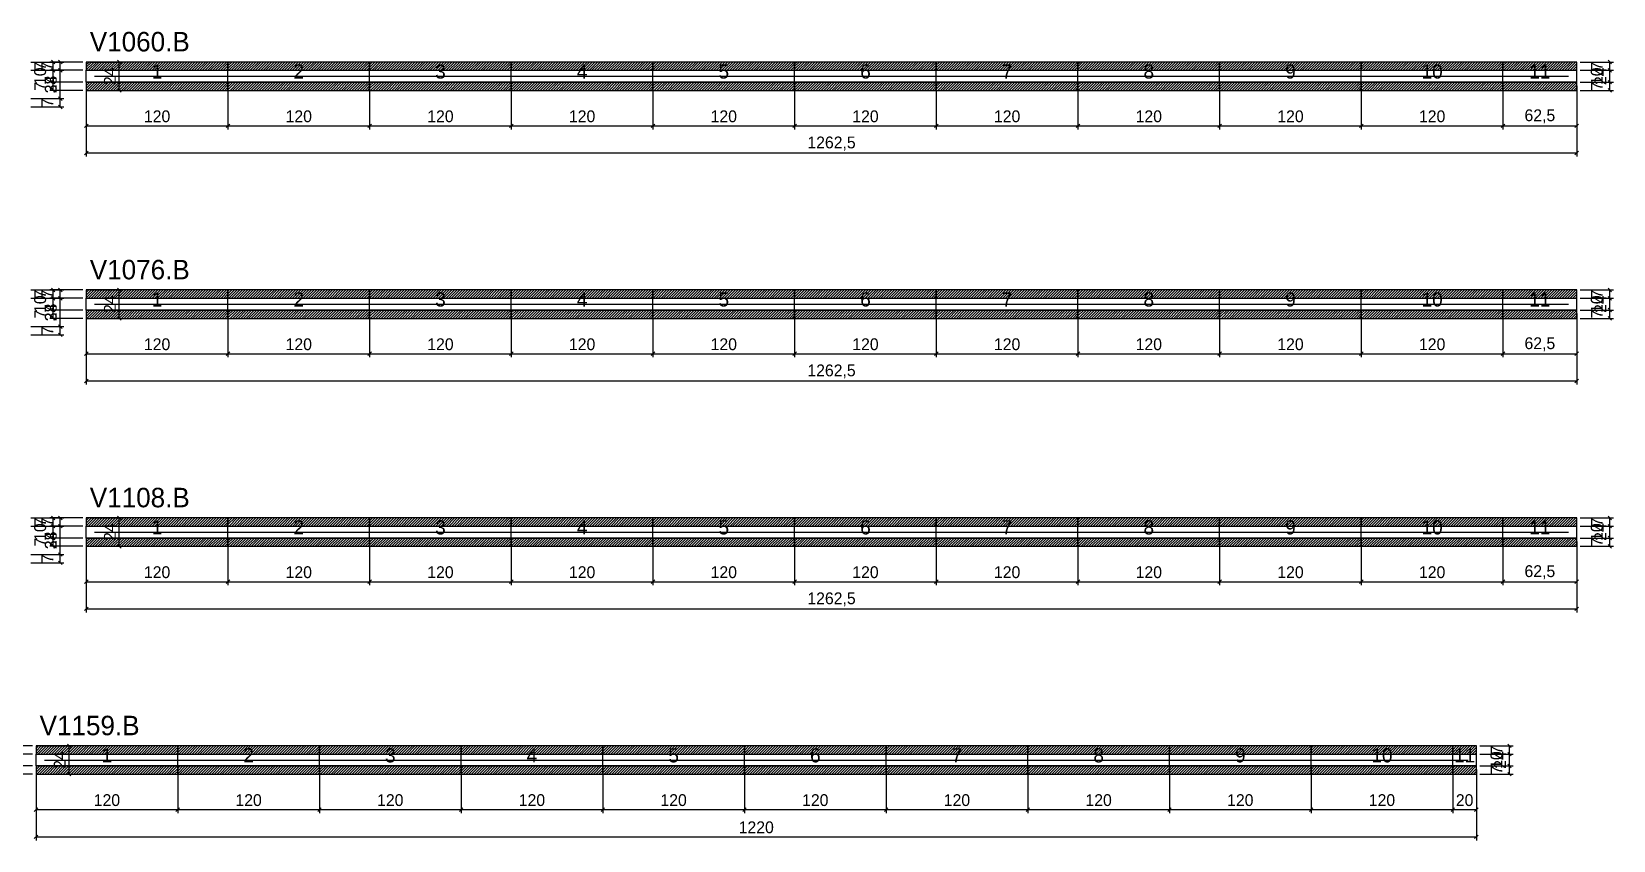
# Model space of a CAD drawing. Extents: x -10500 to 3070, y -11667 to 1250.
# Drawn here: x 1474 to 2814, y -1038 to -353 of the extents above; entities that cross this region are included whole.
import ezdxf
from ezdxf.enums import TextEntityAlignment as Align

# ---------------------------------------------------------------- set-up
doc = ezdxf.new("R2010")
doc.units = 0
for name, color, linetype in [('5', 5, 'Continuous'), ('COTA', 241, 'Continuous'), ('NOMENCLATURA', 7, 'Continuous'), ('Painéis', 200, 'Continuous'), ('SARR_2.2x7', 40, 'Continuous'), ('SCO-___-LAJ', 224, 'Continuous')]:
    doc.layers.add(name, color=color, linetype=linetype)
doc.dimstyles.new('PAINEL', dxfattribs={"dimtxt": 10, "dimasz": 3, "dimexe": 3, "dimexo": 3, "dimgap": 3, "dimtad": 1, "dimblk": 'OBLIQUE', "dimblk1": 'OBLIQUE', "dimcen": 2.5, "dimclrd": 4, "dimclre": 4, "dimclrt": 240, "dimazin": 3, "dimtfac": 1, "dimtmove": 0, "dimatfit": 3})

# ---------------------------------------------------------------- blocks, each defined once
blk = doc.blocks.new('_OBLIQUE')
at = {"color": 0, "linetype": 'BYBLOCK'}
blk.add_line((-0.5, -0.5), (0.5, 0.5), dxfattribs=at)

msp = doc.modelspace()

# ---------------------------------------------------------------- hatches: boundary and pattern name
at = {"layer": 'COTA'}
h = msp.add_hatch(dxfattribs=at)
h.set_pattern_fill('ANSI31', scale=0.5)
h.paths.add_polyline_path([(1520.5, -386), (1640.5, -386), (1640.5, -379), (1520.5, -379)])
h = msp.add_hatch(dxfattribs=at)
h.set_pattern_fill('ANSI31', scale=0.5)
h.paths.add_polyline_path([(1640.5, -386), (1760.5, -386), (1760.5, -379), (1640.5, -379)])
h = msp.add_hatch(dxfattribs=at)
h.set_pattern_fill('ANSI31', scale=0.5)
h.paths.add_polyline_path([(1760.5, -386), (1880.5, -386), (1880.5, -379), (1760.5, -379)])
h = msp.add_hatch(dxfattribs=at)
h.set_pattern_fill('ANSI31', scale=0.5)
h.paths.add_polyline_path([(1880.5, -386), (2000.5, -386), (2000.5, -379), (1880.5, -379)])
h = msp.add_hatch(dxfattribs=at)
h.set_pattern_fill('ANSI31', scale=0.5)
h.paths.add_polyline_path([(2000.5, -386), (2120.5, -386), (2120.5, -379), (2000.5, -379)])
h = msp.add_hatch(dxfattribs=at)
h.set_pattern_fill('ANSI31', scale=0.5)
h.paths.add_polyline_path([(2120.5, -386), (2240.5, -386), (2240.5, -379), (2120.5, -379)])
h = msp.add_hatch(dxfattribs=at)
h.set_pattern_fill('ANSI31', scale=0.5)
h.paths.add_polyline_path([(2240.5, -386), (2360.5, -386), (2360.5, -379), (2240.5, -379)])
h = msp.add_hatch(dxfattribs=at)
h.set_pattern_fill('ANSI31', scale=0.5)
h.paths.add_polyline_path([(2360.5, -386), (2480.5, -386), (2480.5, -379), (2360.5, -379)])
h = msp.add_hatch(dxfattribs=at)
h.set_pattern_fill('ANSI31', scale=0.5)
h.paths.add_polyline_path([(2480.5, -386), (2600.5, -386), (2600.5, -379), (2480.5, -379)])
h = msp.add_hatch(dxfattribs=at)
h.set_pattern_fill('ANSI31', scale=0.5)
h.paths.add_polyline_path([(2600.5, -386), (2720.5, -386), (2720.5, -379), (2600.5, -379)])
h = msp.add_hatch(dxfattribs=at)
h.set_pattern_fill('ANSI31', scale=0.5)
h.paths.add_polyline_path([(2720.5, -386), (2783, -386), (2783, -379), (2720.5, -379)])
h = msp.add_hatch(dxfattribs=at)
h.set_pattern_fill('ANSI31', scale=0.5)
h.paths.add_polyline_path([(1520.5, -403), (1640.5, -403), (1640.5, -396), (1520.5, -396)])
h = msp.add_hatch(dxfattribs=at)
h.set_pattern_fill('ANSI31', scale=0.5)
h.paths.add_polyline_path([(1640.5, -403), (1760.5, -403), (1760.5, -396), (1640.5, -396)])
h = msp.add_hatch(dxfattribs=at)
h.set_pattern_fill('ANSI31', scale=0.5)
h.paths.add_polyline_path([(1760.5, -403), (1880.5, -403), (1880.5, -396), (1760.5, -396)])
h = msp.add_hatch(dxfattribs=at)
h.set_pattern_fill('ANSI31', scale=0.5)
h.paths.add_polyline_path([(1880.5, -403), (2000.5, -403), (2000.5, -396), (1880.5, -396)])
h = msp.add_hatch(dxfattribs=at)
h.set_pattern_fill('ANSI31', scale=0.5)
h.paths.add_polyline_path([(2000.5, -403), (2120.5, -403), (2120.5, -396), (2000.5, -396)])
h = msp.add_hatch(dxfattribs=at)
h.set_pattern_fill('ANSI31', scale=0.5)
h.paths.add_polyline_path([(2120.5, -403), (2240.5, -403), (2240.5, -396), (2120.5, -396)])
h = msp.add_hatch(dxfattribs=at)
h.set_pattern_fill('ANSI31', scale=0.5)
h.paths.add_polyline_path([(2240.5, -403), (2360.5, -403), (2360.5, -396), (2240.5, -396)])
h = msp.add_hatch(dxfattribs=at)
h.set_pattern_fill('ANSI31', scale=0.5)
h.paths.add_polyline_path([(2360.5, -403), (2480.5, -403), (2480.5, -396), (2360.5, -396)])
h = msp.add_hatch(dxfattribs=at)
h.set_pattern_fill('ANSI31', scale=0.5)
h.paths.add_polyline_path([(2480.5, -403), (2600.5, -403), (2600.5, -396), (2480.5, -396)])
h = msp.add_hatch(dxfattribs=at)
h.set_pattern_fill('ANSI31', scale=0.5)
h.paths.add_polyline_path([(2600.5, -403), (2720.5, -403), (2720.5, -396), (2600.5, -396)])
h = msp.add_hatch(dxfattribs=at)
h.set_pattern_fill('ANSI31', scale=0.5)
h.paths.add_polyline_path([(2720.5, -403), (2783, -403), (2783, -396), (2720.5, -396)])
h = msp.add_hatch(dxfattribs=at)
h.set_pattern_fill('ANSI31', scale=0.5)
h.paths.add_polyline_path([(1520.5, -579), (1640.5, -579), (1640.5, -572), (1520.5, -572)])
h = msp.add_hatch(dxfattribs=at)
h.set_pattern_fill('ANSI31', scale=0.5)
h.paths.add_polyline_path([(1640.5, -579), (1760.5, -579), (1760.5, -572), (1640.5, -572)])
h = msp.add_hatch(dxfattribs=at)
h.set_pattern_fill('ANSI31', scale=0.5)
h.paths.add_polyline_path([(1760.5, -579), (1880.5, -579), (1880.5, -572), (1760.5, -572)])
h = msp.add_hatch(dxfattribs=at)
h.set_pattern_fill('ANSI31', scale=0.5)
h.paths.add_polyline_path([(1880.5, -579), (2000.5, -579), (2000.5, -572), (1880.5, -572)])
h = msp.add_hatch(dxfattribs=at)
h.set_pattern_fill('ANSI31', scale=0.5)
h.paths.add_polyline_path([(2000.5, -579), (2120.5, -579), (2120.5, -572), (2000.5, -572)])
h = msp.add_hatch(dxfattribs=at)
h.set_pattern_fill('ANSI31', scale=0.5)
h.paths.add_polyline_path([(2120.5, -579), (2240.5, -579), (2240.5, -572), (2120.5, -572)])
h = msp.add_hatch(dxfattribs=at)
h.set_pattern_fill('ANSI31', scale=0.5)
h.paths.add_polyline_path([(2240.5, -579), (2360.5, -579), (2360.5, -572), (2240.5, -572)])
h = msp.add_hatch(dxfattribs=at)
h.set_pattern_fill('ANSI31', scale=0.5)
h.paths.add_polyline_path([(2360.5, -579), (2480.5, -579), (2480.5, -572), (2360.5, -572)])
h = msp.add_hatch(dxfattribs=at)
h.set_pattern_fill('ANSI31', scale=0.5)
h.paths.add_polyline_path([(2480.5, -579), (2600.5, -579), (2600.5, -572), (2480.5, -572)])
h = msp.add_hatch(dxfattribs=at)
h.set_pattern_fill('ANSI31', scale=0.5)
h.paths.add_polyline_path([(2600.5, -579), (2720.5, -579), (2720.5, -572), (2600.5, -572)])
h = msp.add_hatch(dxfattribs=at)
h.set_pattern_fill('ANSI31', scale=0.5)
h.paths.add_polyline_path([(2720.5, -579), (2783, -579), (2783, -572), (2720.5, -572)])
h = msp.add_hatch(dxfattribs=at)
h.set_pattern_fill('ANSI31', scale=0.5)
h.paths.add_polyline_path([(1520.5, -596), (1640.5, -596), (1640.5, -589), (1520.5, -589)])
h = msp.add_hatch(dxfattribs=at)
h.set_pattern_fill('ANSI31', scale=0.5)
h.paths.add_polyline_path([(1640.5, -596), (1760.5, -596), (1760.5, -589), (1640.5, -589)])
h = msp.add_hatch(dxfattribs=at)
h.set_pattern_fill('ANSI31', scale=0.5)
h.paths.add_polyline_path([(1760.5, -596), (1880.5, -596), (1880.5, -589), (1760.5, -589)])
h = msp.add_hatch(dxfattribs=at)
h.set_pattern_fill('ANSI31', scale=0.5)
h.paths.add_polyline_path([(1880.5, -596), (2000.5, -596), (2000.5, -589), (1880.5, -589)])
h = msp.add_hatch(dxfattribs=at)
h.set_pattern_fill('ANSI31', scale=0.5)
h.paths.add_polyline_path([(2000.5, -596), (2120.5, -596), (2120.5, -589), (2000.5, -589)])
h = msp.add_hatch(dxfattribs=at)
h.set_pattern_fill('ANSI31', scale=0.5)
h.paths.add_polyline_path([(2120.5, -596), (2240.5, -596), (2240.5, -589), (2120.5, -589)])
h = msp.add_hatch(dxfattribs=at)
h.set_pattern_fill('ANSI31', scale=0.5)
h.paths.add_polyline_path([(2240.5, -596), (2360.5, -596), (2360.5, -589), (2240.5, -589)])
h = msp.add_hatch(dxfattribs=at)
h.set_pattern_fill('ANSI31', scale=0.5)
h.paths.add_polyline_path([(2360.5, -596), (2480.5, -596), (2480.5, -589), (2360.5, -589)])
h = msp.add_hatch(dxfattribs=at)
h.set_pattern_fill('ANSI31', scale=0.5)
h.paths.add_polyline_path([(2480.5, -596), (2600.5, -596), (2600.5, -589), (2480.5, -589)])
h = msp.add_hatch(dxfattribs=at)
h.set_pattern_fill('ANSI31', scale=0.5)
h.paths.add_polyline_path([(2600.5, -596), (2720.5, -596), (2720.5, -589), (2600.5, -589)])
h = msp.add_hatch(dxfattribs=at)
h.set_pattern_fill('ANSI31', scale=0.5)
h.paths.add_polyline_path([(2720.5, -596), (2783, -596), (2783, -589), (2720.5, -589)])
h = msp.add_hatch(dxfattribs=at)
h.set_pattern_fill('ANSI31', scale=0.5)
h.paths.add_polyline_path([(1520.5, -772), (1640.5, -772), (1640.5, -765), (1520.5, -765)])
h = msp.add_hatch(dxfattribs=at)
h.set_pattern_fill('ANSI31', scale=0.5)
h.paths.add_polyline_path([(1640.5, -772), (1760.5, -772), (1760.5, -765), (1640.5, -765)])
h = msp.add_hatch(dxfattribs=at)
h.set_pattern_fill('ANSI31', scale=0.5)
h.paths.add_polyline_path([(1760.5, -772), (1880.5, -772), (1880.5, -765), (1760.5, -765)])
h = msp.add_hatch(dxfattribs=at)
h.set_pattern_fill('ANSI31', scale=0.5)
h.paths.add_polyline_path([(1880.5, -772), (2000.5, -772), (2000.5, -765), (1880.5, -765)])
h = msp.add_hatch(dxfattribs=at)
h.set_pattern_fill('ANSI31', scale=0.5)
h.paths.add_polyline_path([(2000.5, -772), (2120.5, -772), (2120.5, -765), (2000.5, -765)])
h = msp.add_hatch(dxfattribs=at)
h.set_pattern_fill('ANSI31', scale=0.5)
h.paths.add_polyline_path([(2120.5, -772), (2240.5, -772), (2240.5, -765), (2120.5, -765)])
h = msp.add_hatch(dxfattribs=at)
h.set_pattern_fill('ANSI31', scale=0.5)
h.paths.add_polyline_path([(2240.5, -772), (2360.5, -772), (2360.5, -765), (2240.5, -765)])
h = msp.add_hatch(dxfattribs=at)
h.set_pattern_fill('ANSI31', scale=0.5)
h.paths.add_polyline_path([(2360.5, -772), (2480.5, -772), (2480.5, -765), (2360.5, -765)])
h = msp.add_hatch(dxfattribs=at)
h.set_pattern_fill('ANSI31', scale=0.5)
h.paths.add_polyline_path([(2480.5, -772), (2600.5, -772), (2600.5, -765), (2480.5, -765)])
h = msp.add_hatch(dxfattribs=at)
h.set_pattern_fill('ANSI31', scale=0.5)
h.paths.add_polyline_path([(2600.5, -772), (2720.5, -772), (2720.5, -765), (2600.5, -765)])
h = msp.add_hatch(dxfattribs=at)
h.set_pattern_fill('ANSI31', scale=0.5)
h.paths.add_polyline_path([(2720.5, -772), (2783, -772), (2783, -765), (2720.5, -765)])
h = msp.add_hatch(dxfattribs=at)
h.set_pattern_fill('ANSI31', scale=0.5)
h.paths.add_polyline_path([(1520.5, -789), (1640.5, -789), (1640.5, -782), (1520.5, -782)])
h = msp.add_hatch(dxfattribs=at)
h.set_pattern_fill('ANSI31', scale=0.5)
h.paths.add_polyline_path([(1640.5, -789), (1760.5, -789), (1760.5, -782), (1640.5, -782)])
h = msp.add_hatch(dxfattribs=at)
h.set_pattern_fill('ANSI31', scale=0.5)
h.paths.add_polyline_path([(1760.5, -789), (1880.5, -789), (1880.5, -782), (1760.5, -782)])
h = msp.add_hatch(dxfattribs=at)
h.set_pattern_fill('ANSI31', scale=0.5)
h.paths.add_polyline_path([(1880.5, -789), (2000.5, -789), (2000.5, -782), (1880.5, -782)])
h = msp.add_hatch(dxfattribs=at)
h.set_pattern_fill('ANSI31', scale=0.5)
h.paths.add_polyline_path([(2000.5, -789), (2120.5, -789), (2120.5, -782), (2000.5, -782)])
h = msp.add_hatch(dxfattribs=at)
h.set_pattern_fill('ANSI31', scale=0.5)
h.paths.add_polyline_path([(2120.5, -789), (2240.5, -789), (2240.5, -782), (2120.5, -782)])
h = msp.add_hatch(dxfattribs=at)
h.set_pattern_fill('ANSI31', scale=0.5)
h.paths.add_polyline_path([(2240.5, -789), (2360.5, -789), (2360.5, -782), (2240.5, -782)])
h = msp.add_hatch(dxfattribs=at)
h.set_pattern_fill('ANSI31', scale=0.5)
h.paths.add_polyline_path([(2360.5, -789), (2480.5, -789), (2480.5, -782), (2360.5, -782)])
h = msp.add_hatch(dxfattribs=at)
h.set_pattern_fill('ANSI31', scale=0.5)
h.paths.add_polyline_path([(2480.5, -789), (2600.5, -789), (2600.5, -782), (2480.5, -782)])
h = msp.add_hatch(dxfattribs=at)
h.set_pattern_fill('ANSI31', scale=0.5)
h.paths.add_polyline_path([(2600.5, -789), (2720.5, -789), (2720.5, -782), (2600.5, -782)])
h = msp.add_hatch(dxfattribs=at)
h.set_pattern_fill('ANSI31', scale=0.5)
h.paths.add_polyline_path([(2720.5, -789), (2783, -789), (2783, -782), (2720.5, -782)])
h = msp.add_hatch(dxfattribs=at)
h.set_pattern_fill('ANSI31', scale=0.5)
h.paths.add_polyline_path([(1478, -965), (1598, -965), (1598, -958), (1478, -958)])
h = msp.add_hatch(dxfattribs=at)
h.set_pattern_fill('ANSI31', scale=0.5)
h.paths.add_polyline_path([(1598, -965), (1718, -965), (1718, -958), (1598, -958)])
h = msp.add_hatch(dxfattribs=at)
h.set_pattern_fill('ANSI31', scale=0.5)
h.paths.add_polyline_path([(1718, -965), (1838, -965), (1838, -958), (1718, -958)])
h = msp.add_hatch(dxfattribs=at)
h.set_pattern_fill('ANSI31', scale=0.5)
h.paths.add_polyline_path([(1838, -965), (1958, -965), (1958, -958), (1838, -958)])
h = msp.add_hatch(dxfattribs=at)
h.set_pattern_fill('ANSI31', scale=0.5)
h.paths.add_polyline_path([(1958, -965), (2078, -965), (2078, -958), (1958, -958)])
h = msp.add_hatch(dxfattribs=at)
h.set_pattern_fill('ANSI31', scale=0.5)
h.paths.add_polyline_path([(2078, -965), (2198, -965), (2198, -958), (2078, -958)])
h = msp.add_hatch(dxfattribs=at)
h.set_pattern_fill('ANSI31', scale=0.5)
h.paths.add_polyline_path([(2198, -965), (2318, -965), (2318, -958), (2198, -958)])
h = msp.add_hatch(dxfattribs=at)
h.set_pattern_fill('ANSI31', scale=0.5)
h.paths.add_polyline_path([(2318, -965), (2438, -965), (2438, -958), (2318, -958)])
h = msp.add_hatch(dxfattribs=at)
h.set_pattern_fill('ANSI31', scale=0.5)
h.paths.add_polyline_path([(2438, -965), (2558, -965), (2558, -958), (2438, -958)])
h = msp.add_hatch(dxfattribs=at)
h.set_pattern_fill('ANSI31', scale=0.5)
h.paths.add_polyline_path([(2558, -965), (2678, -965), (2678, -958), (2558, -958)])
h = msp.add_hatch(dxfattribs=at)
h.set_pattern_fill('ANSI31', scale=0.5)
h.paths.add_polyline_path([(2678, -965), (2698, -965), (2698, -958), (2678, -958)])
h = msp.add_hatch(dxfattribs=at)
h.set_pattern_fill('ANSI31', scale=0.5)
h.paths.add_polyline_path([(1478, -982), (1598, -982), (1598, -975), (1478, -975)])
h = msp.add_hatch(dxfattribs=at)
h.set_pattern_fill('ANSI31', scale=0.5)
h.paths.add_polyline_path([(1598, -982), (1718, -982), (1718, -975), (1598, -975)])
h = msp.add_hatch(dxfattribs=at)
h.set_pattern_fill('ANSI31', scale=0.5)
h.paths.add_polyline_path([(1718, -982), (1838, -982), (1838, -975), (1718, -975)])
h = msp.add_hatch(dxfattribs=at)
h.set_pattern_fill('ANSI31', scale=0.5)
h.paths.add_polyline_path([(1838, -982), (1958, -982), (1958, -975), (1838, -975)])
h = msp.add_hatch(dxfattribs=at)
h.set_pattern_fill('ANSI31', scale=0.5)
h.paths.add_polyline_path([(1958, -982), (2078, -982), (2078, -975), (1958, -975)])
h = msp.add_hatch(dxfattribs=at)
h.set_pattern_fill('ANSI31', scale=0.5)
h.paths.add_polyline_path([(2078, -982), (2198, -982), (2198, -975), (2078, -975)])
h = msp.add_hatch(dxfattribs=at)
h.set_pattern_fill('ANSI31', scale=0.5)
h.paths.add_polyline_path([(2198, -982), (2318, -982), (2318, -975), (2198, -975)])
h = msp.add_hatch(dxfattribs=at)
h.set_pattern_fill('ANSI31', scale=0.5)
h.paths.add_polyline_path([(2318, -982), (2438, -982), (2438, -975), (2318, -975)])
h = msp.add_hatch(dxfattribs=at)
h.set_pattern_fill('ANSI31', scale=0.5)
h.paths.add_polyline_path([(2438, -982), (2558, -982), (2558, -975), (2438, -975)])
h = msp.add_hatch(dxfattribs=at)
h.set_pattern_fill('ANSI31', scale=0.5)
h.paths.add_polyline_path([(2558, -982), (2678, -982), (2678, -975), (2558, -975)])
h = msp.add_hatch(dxfattribs=at)
h.set_pattern_fill('ANSI31', scale=0.5)
h.paths.add_polyline_path([(2678, -982), (2698, -982), (2698, -975), (2678, -975)])

# ---------------------------------------------------------------- linework, layer by layer
at = {"layer": 'Painéis'}
for p, q in [((1520.5, -386), (1640.5, -386)), ((1520.5, -396), (1520.5, -386)), ((1640.5, -396), (1640.5, -386)), ((1640.5, -396), (1640.5, -386)), ((1640.5, -386), (1760.5, -386)), ((1640.5, -396), (1640.5, -386)), ((1760.5, -396), (1760.5, -386)), ((1760.5, -396), (1760.5, -386)), ((1760.5, -386), (1880.5, -386)), ((1760.5, -396), (1760.5, -386)), ((1880.5, -396), (1880.5, -386)), ((1880.5, -396), (1880.5, -386)), ((1880.5, -386), (2000.5, -386)), ((1880.5, -396), (1880.5, -386)), ((2000.5, -396), (2000.5, -386)), ((2000.5, -396), (2000.5, -386)), ((2000.5, -386), (2120.5, -386)), ((2000.5, -396), (2000.5, -386)), ((2120.5, -396), (2120.5, -386)), ((2120.5, -396), (2120.5, -386)), ((2120.5, -386), (2240.5, -386)), ((2120.5, -396), (2120.5, -386)), ((2240.5, -396), (2240.5, -386)), ((2240.5, -396), (2240.5, -386)), ((2240.5, -386), (2360.5, -386)), ((2240.5, -396), (2240.5, -386)), ((2360.5, -396), (2360.5, -386)), ((2360.5, -396), (2360.5, -386)), ((2360.5, -386), (2480.5, -386)), ((2360.5, -396), (2360.5, -386)), ((2480.5, -396), (2480.5, -386)), ((2480.5, -396), (2480.5, -386)), ((2480.5, -386), (2600.5, -386)), ((2480.5, -396), (2480.5, -386)), ((2600.5, -396), (2600.5, -386)), ((2600.5, -396), (2600.5, -386)), ((2600.5, -386), (2720.5, -386)), ((2600.5, -396), (2600.5, -386)), ((2720.5, -396), (2720.5, -386)), ((2720.5, -396), (2720.5, -386)), ((2720.5, -386), (2783, -386)), ((2720.5, -396), (2720.5, -386)), ((2783, -396), (2783, -386)), ((1520.5, -396), (1640.5, -396)), ((1640.5, -396), (1760.5, -396)), ((1760.5, -396), (1880.5, -396)), ((1880.5, -396), (2000.5, -396)), ((2000.5, -396), (2120.5, -396)), ((2120.5, -396), (2240.5, -396)), ((2240.5, -396), (2360.5, -396)), ((2360.5, -396), (2480.5, -396)), ((2480.5, -396), (2600.5, -396)), ((2600.5, -396), (2720.5, -396)), ((2720.5, -396), (2783, -396)), ((1520.5, -579), (1640.5, -579)), ((1520.5, -589), (1520.5, -579)), ((1520.5, -589), (1640.5, -589)), ((1640.5, -589), (1640.5, -579)), ((1640.5, -589), (1640.5, -579)), ((1640.5, -579), (1760.5, -579)), ((1640.5, -589), (1640.5, -579)), ((1640.5, -589), (1760.5, -589)), ((1760.5, -589), (1760.5, -579)), ((1760.5, -589), (1760.5, -579)), ((1760.5, -579), (1880.5, -579)), ((1760.5, -589), (1760.5, -579)), ((1760.5, -589), (1880.5, -589)), ((1880.5, -589), (1880.5, -579)), ((1880.5, -589), (1880.5, -579)), ((1880.5, -579), (2000.5, -579)), ((1880.5, -589), (1880.5, -579)), ((1880.5, -589), (2000.5, -589)), ((2000.5, -589), (2000.5, -579)), ((2000.5, -589), (2000.5, -579)), ((2000.5, -579), (2120.5, -579)), ((2000.5, -589), (2000.5, -579)), ((2000.5, -589), (2120.5, -589)), ((2120.5, -589), (2120.5, -579)), ((2120.5, -589), (2120.5, -579)), ((2120.5, -579), (2240.5, -579)), ((2120.5, -589), (2120.5, -579)), ((2120.5, -589), (2240.5, -589)), ((2240.5, -589), (2240.5, -579)), ((2240.5, -589), (2240.5, -579)), ((2240.5, -579), (2360.5, -579)), ((2240.5, -589), (2240.5, -579)), ((2240.5, -589), (2360.5, -589)), ((2360.5, -589), (2360.5, -579)), ((2360.5, -589), (2360.5, -579)), ((2360.5, -579), (2480.5, -579)), ((2360.5, -589), (2360.5, -579)), ((2360.5, -589), (2480.5, -589)), ((2480.5, -589), (2480.5, -579)), ((2480.5, -589), (2480.5, -579)), ((2480.5, -579), (2600.5, -579)), ((2480.5, -589), (2480.5, -579)), ((2480.5, -589), (2600.5, -589)), ((2600.5, -589), (2600.5, -579)), ((2600.5, -589), (2600.5, -579)), ((2600.5, -579), (2720.5, -579)), ((2600.5, -589), (2600.5, -579)), ((2600.5, -589), (2720.5, -589)), ((2720.5, -589), (2720.5, -579)), ((2720.5, -589), (2720.5, -579)), ((2720.5, -579), (2783, -579)), ((2720.5, -589), (2720.5, -579)), ((2720.5, -589), (2783, -589)), ((2783, -589), (2783, -579)), ((1520.5, -772), (1640.5, -772)), ((1520.5, -782), (1520.5, -772)), ((1640.5, -782), (1640.5, -772)), ((1640.5, -782), (1640.5, -772)), ((1640.5, -772), (1760.5, -772)), ((1640.5, -782), (1640.5, -772)), ((1760.5, -782), (1760.5, -772)), ((1760.5, -782), (1760.5, -772)), ((1760.5, -772), (1880.5, -772)), ((1760.5, -782), (1760.5, -772)), ((1880.5, -782), (1880.5, -772)), ((1880.5, -782), (1880.5, -772)), ((1880.5, -772), (2000.5, -772)), ((1880.5, -782), (1880.5, -772)), ((2000.5, -782), (2000.5, -772)), ((2000.5, -782), (2000.5, -772)), ((2000.5, -772), (2120.5, -772)), ((2000.5, -782), (2000.5, -772)), ((2120.5, -782), (2120.5, -772)), ((2120.5, -782), (2120.5, -772)), ((2120.5, -772), (2240.5, -772)), ((2120.5, -782), (2120.5, -772)), ((2240.5, -782), (2240.5, -772)), ((2240.5, -782), (2240.5, -772)), ((2240.5, -772), (2360.5, -772)), ((2240.5, -782), (2240.5, -772)), ((2360.5, -782), (2360.5, -772)), ((2360.5, -782), (2360.5, -772)), ((2360.5, -772), (2480.5, -772)), ((2360.5, -782), (2360.5, -772)), ((2480.5, -782), (2480.5, -772)), ((2480.5, -782), (2480.5, -772)), ((2480.5, -772), (2600.5, -772)), ((2480.5, -782), (2480.5, -772)), ((2600.5, -782), (2600.5, -772)), ((2600.5, -782), (2600.5, -772)), ((2600.5, -772), (2720.5, -772)), ((2600.5, -782), (2600.5, -772)), ((2720.5, -782), (2720.5, -772)), ((2720.5, -782), (2720.5, -772)), ((2720.5, -772), (2783, -772)), ((2720.5, -782), (2720.5, -772)), ((2783, -782), (2783, -772)), ((1520.5, -782), (1640.5, -782)), ((1640.5, -782), (1760.5, -782)), ((1760.5, -782), (1880.5, -782)), ((1880.5, -782), (2000.5, -782)), ((2000.5, -782), (2120.5, -782)), ((2120.5, -782), (2240.5, -782)), ((2240.5, -782), (2360.5, -782)), ((2360.5, -782), (2480.5, -782)), ((2480.5, -782), (2600.5, -782)), ((2600.5, -782), (2720.5, -782)), ((2720.5, -782), (2783, -782)), ((1478, -965), (1598, -965)), ((1478, -975), (1478, -965)), ((1478, -975), (1598, -975)), ((1598, -975), (1598, -965)), ((1598, -975), (1598, -965)), ((1598, -965), (1718, -965)), ((1598, -975), (1598, -965)), ((1598, -975), (1718, -975)), ((1718, -975), (1718, -965)), ((1718, -975), (1718, -965)), ((1718, -965), (1838, -965)), ((1718, -975), (1718, -965)), ((1718, -975), (1838, -975)), ((1838, -975), (1838, -965)), ((1838, -975), (1838, -965)), ((1838, -965), (1958, -965)), ((1838, -975), (1838, -965)), ((1838, -975), (1958, -975)), ((1958, -975), (1958, -965)), ((1958, -975), (1958, -965)), ((1958, -965), (2078, -965)), ((1958, -975), (1958, -965)), ((1958, -975), (2078, -975)), ((2078, -975), (2078, -965)), ((2078, -975), (2078, -965)), ((2078, -965), (2198, -965)), ((2078, -975), (2078, -965)), ((2078, -975), (2198, -975)), ((2198, -975), (2198, -965)), ((2198, -975), (2198, -965)), ((2198, -965), (2318, -965)), ((2198, -975), (2198, -965)), ((2198, -975), (2318, -975)), ((2318, -975), (2318, -965)), ((2318, -975), (2318, -965)), ((2318, -965), (2438, -965)), ((2318, -975), (2318, -965)), ((2318, -975), (2438, -975)), ((2438, -975), (2438, -965)), ((2438, -975), (2438, -965)), ((2438, -965), (2558, -965)), ((2438, -975), (2438, -965)), ((2438, -975), (2558, -975)), ((2558, -975), (2558, -965)), ((2558, -975), (2558, -965)), ((2558, -965), (2678, -965)), ((2558, -975), (2558, -965)), ((2558, -975), (2678, -975)), ((2678, -975), (2678, -965)), ((2678, -975), (2678, -965)), ((2678, -965), (2698, -965)), ((2678, -975), (2678, -965)), ((2678, -975), (2698, -975)), ((2698, -975), (2698, -965))]:
    msp.add_line(p, q, dxfattribs=at)
at = {"layer": 'SARR_2.2x7'}
for points in [[(1527.5, -391), (1640.5, -391)], [(1527.5, -391), (1640.5, -391)], [(1640.5, -391), (1760.5, -391)], [(1640.5, -391), (1760.5, -391)], [(1760.5, -391), (1880.5, -391)], [(1760.5, -391), (1880.5, -391)], [(1880.5, -391), (2000.5, -391)], [(1880.5, -391), (2000.5, -391)], [(2000.5, -391), (2120.5, -391)], [(2000.5, -391), (2120.5, -391)], [(2120.5, -391), (2240.5, -391)], [(2120.5, -391), (2240.5, -391)], [(2240.5, -391), (2360.5, -391)], [(2240.5, -391), (2360.5, -391)], [(2360.5, -391), (2480.5, -391)], [(2360.5, -391), (2480.5, -391)], [(2480.5, -391), (2600.5, -391)], [(2480.5, -391), (2600.5, -391)], [(2600.5, -391), (2720.5, -391)], [(2600.5, -391), (2720.5, -391)], [(2720.5, -391), (2776, -391)], [(2720.5, -391), (2776, -391)], [(1527.5, -584), (1640.5, -584)], [(1527.5, -584), (1640.5, -584)], [(1640.5, -584), (1760.5, -584)], [(1640.5, -584), (1760.5, -584)], [(1760.5, -584), (1880.5, -584)], [(1760.5, -584), (1880.5, -584)], [(1880.5, -584), (2000.5, -584)], [(1880.5, -584), (2000.5, -584)], [(2000.5, -584), (2120.5, -584)], [(2000.5, -584), (2120.5, -584)], [(2120.5, -584), (2240.5, -584)], [(2120.5, -584), (2240.5, -584)], [(2240.5, -584), (2360.5, -584)], [(2240.5, -584), (2360.5, -584)], [(2360.5, -584), (2480.5, -584)], [(2360.5, -584), (2480.5, -584)], [(2480.5, -584), (2600.5, -584)], [(2480.5, -584), (2600.5, -584)], [(2600.5, -584), (2720.5, -584)], [(2600.5, -584), (2720.5, -584)], [(2720.5, -584), (2776, -584)], [(2720.5, -584), (2776, -584)], [(1527.5, -777), (1640.5, -777)], [(1527.5, -777), (1640.5, -777)], [(1640.5, -777), (1760.5, -777)], [(1640.5, -777), (1760.5, -777)], [(1760.5, -777), (1880.5, -777)], [(1760.5, -777), (1880.5, -777)], [(1880.5, -777), (2000.5, -777)], [(1880.5, -777), (2000.5, -777)], [(2000.5, -777), (2120.5, -777)], [(2000.5, -777), (2120.5, -777)], [(2120.5, -777), (2240.5, -777)], [(2120.5, -777), (2240.5, -777)], [(2240.5, -777), (2360.5, -777)], [(2240.5, -777), (2360.5, -777)], [(2360.5, -777), (2480.5, -777)], [(2360.5, -777), (2480.5, -777)], [(2480.5, -777), (2600.5, -777)], [(2480.5, -777), (2600.5, -777)], [(2600.5, -777), (2720.5, -777)], [(2600.5, -777), (2720.5, -777)], [(2720.5, -777), (2776, -777)], [(2720.5, -777), (2776, -777)], [(1485, -970), (1598, -970)], [(1485, -970), (1598, -970)], [(1598, -970), (1718, -970)], [(1598, -970), (1718, -970)], [(1718, -970), (1838, -970)], [(1718, -970), (1838, -970)], [(1838, -970), (1958, -970)], [(1838, -970), (1958, -970)], [(1958, -970), (2078, -970)], [(1958, -970), (2078, -970)], [(2078, -970), (2198, -970)], [(2078, -970), (2198, -970)], [(2198, -970), (2318, -970)], [(2198, -970), (2318, -970)], [(2318, -970), (2438, -970)], [(2318, -970), (2438, -970)], [(2438, -970), (2558, -970)], [(2438, -970), (2558, -970)], [(2558, -970), (2678, -970)], [(2558, -970), (2678, -970)], [(2678, -970), (2691, -970)], [(2678, -970), (2691, -970)]]:
    msp.add_lwpolyline(points, dxfattribs=at)
at = {"layer": 'SCO-___-LAJ'}
for points in [[(1520.5, -386), (1640.5, -386), (1640.5, -379), (1520.5, -379)], [(1640.5, -386), (1760.5, -386), (1760.5, -379), (1640.5, -379)], [(1760.5, -386), (1880.5, -386), (1880.5, -379), (1760.5, -379)], [(1880.5, -386), (2000.5, -386), (2000.5, -379), (1880.5, -379)], [(2000.5, -386), (2120.5, -386), (2120.5, -379), (2000.5, -379)], [(2120.5, -386), (2240.5, -386), (2240.5, -379), (2120.5, -379)], [(2240.5, -386), (2360.5, -386), (2360.5, -379), (2240.5, -379)], [(2360.5, -386), (2480.5, -386), (2480.5, -379), (2360.5, -379)], [(2480.5, -386), (2600.5, -386), (2600.5, -379), (2480.5, -379)], [(2600.5, -386), (2720.5, -386), (2720.5, -379), (2600.5, -379)], [(2720.5, -386), (2783, -386), (2783, -379), (2720.5, -379)], [(1520.5, -403), (1640.5, -403), (1640.5, -396), (1520.5, -396)], [(1640.5, -403), (1760.5, -403), (1760.5, -396), (1640.5, -396)], [(1760.5, -403), (1880.5, -403), (1880.5, -396), (1760.5, -396)], [(1880.5, -403), (2000.5, -403), (2000.5, -396), (1880.5, -396)], [(2000.5, -403), (2120.5, -403), (2120.5, -396), (2000.5, -396)], [(2120.5, -403), (2240.5, -403), (2240.5, -396), (2120.5, -396)], [(2240.5, -403), (2360.5, -403), (2360.5, -396), (2240.5, -396)], [(2360.5, -403), (2480.5, -403), (2480.5, -396), (2360.5, -396)], [(2480.5, -403), (2600.5, -403), (2600.5, -396), (2480.5, -396)], [(2600.5, -403), (2720.5, -403), (2720.5, -396), (2600.5, -396)], [(2720.5, -403), (2783, -403), (2783, -396), (2720.5, -396)], [(1520.5, -579), (1640.5, -579), (1640.5, -572), (1520.5, -572)], [(1640.5, -579), (1760.5, -579), (1760.5, -572), (1640.5, -572)], [(1760.5, -579), (1880.5, -579), (1880.5, -572), (1760.5, -572)], [(1880.5, -579), (2000.5, -579), (2000.5, -572), (1880.5, -572)], [(2000.5, -579), (2120.5, -579), (2120.5, -572), (2000.5, -572)], [(2120.5, -579), (2240.5, -579), (2240.5, -572), (2120.5, -572)], [(2240.5, -579), (2360.5, -579), (2360.5, -572), (2240.5, -572)], [(2360.5, -579), (2480.5, -579), (2480.5, -572), (2360.5, -572)], [(2480.5, -579), (2600.5, -579), (2600.5, -572), (2480.5, -572)], [(2600.5, -579), (2720.5, -579), (2720.5, -572), (2600.5, -572)], [(2720.5, -579), (2783, -579), (2783, -572), (2720.5, -572)], [(1520.5, -596), (1640.5, -596), (1640.5, -589), (1520.5, -589)], [(1640.5, -596), (1760.5, -596), (1760.5, -589), (1640.5, -589)], [(1760.5, -596), (1880.5, -596), (1880.5, -589), (1760.5, -589)], [(1880.5, -596), (2000.5, -596), (2000.5, -589), (1880.5, -589)], [(2000.5, -596), (2120.5, -596), (2120.5, -589), (2000.5, -589)], [(2120.5, -596), (2240.5, -596), (2240.5, -589), (2120.5, -589)], [(2240.5, -596), (2360.5, -596), (2360.5, -589), (2240.5, -589)], [(2360.5, -596), (2480.5, -596), (2480.5, -589), (2360.5, -589)], [(2480.5, -596), (2600.5, -596), (2600.5, -589), (2480.5, -589)], [(2600.5, -596), (2720.5, -596), (2720.5, -589), (2600.5, -589)], [(2720.5, -596), (2783, -596), (2783, -589), (2720.5, -589)], [(1520.5, -772), (1640.5, -772), (1640.5, -765), (1520.5, -765)], [(1640.5, -772), (1760.5, -772), (1760.5, -765), (1640.5, -765)], [(1760.5, -772), (1880.5, -772), (1880.5, -765), (1760.5, -765)], [(1880.5, -772), (2000.5, -772), (2000.5, -765), (1880.5, -765)], [(2000.5, -772), (2120.5, -772), (2120.5, -765), (2000.5, -765)], [(2120.5, -772), (2240.5, -772), (2240.5, -765), (2120.5, -765)], [(2240.5, -772), (2360.5, -772), (2360.5, -765), (2240.5, -765)], [(2360.5, -772), (2480.5, -772), (2480.5, -765), (2360.5, -765)], [(2480.5, -772), (2600.5, -772), (2600.5, -765), (2480.5, -765)], [(2600.5, -772), (2720.5, -772), (2720.5, -765), (2600.5, -765)], [(2720.5, -772), (2783, -772), (2783, -765), (2720.5, -765)], [(1520.5, -789), (1640.5, -789), (1640.5, -782), (1520.5, -782)], [(1640.5, -789), (1760.5, -789), (1760.5, -782), (1640.5, -782)], [(1760.5, -789), (1880.5, -789), (1880.5, -782), (1760.5, -782)], [(1880.5, -789), (2000.5, -789), (2000.5, -782), (1880.5, -782)], [(2000.5, -789), (2120.5, -789), (2120.5, -782), (2000.5, -782)], [(2120.5, -789), (2240.5, -789), (2240.5, -782), (2120.5, -782)], [(2240.5, -789), (2360.5, -789), (2360.5, -782), (2240.5, -782)], [(2360.5, -789), (2480.5, -789), (2480.5, -782), (2360.5, -782)], [(2480.5, -789), (2600.5, -789), (2600.5, -782), (2480.5, -782)], [(2600.5, -789), (2720.5, -789), (2720.5, -782), (2600.5, -782)], [(2720.5, -789), (2783, -789), (2783, -782), (2720.5, -782)], [(1478, -965), (1598, -965), (1598, -958), (1478, -958)], [(1598, -965), (1718, -965), (1718, -958), (1598, -958)], [(1718, -965), (1838, -965), (1838, -958), (1718, -958)], [(1838, -965), (1958, -965), (1958, -958), (1838, -958)], [(1958, -965), (2078, -965), (2078, -958), (1958, -958)], [(2078, -965), (2198, -965), (2198, -958), (2078, -958)], [(2198, -965), (2318, -965), (2318, -958), (2198, -958)], [(2318, -965), (2438, -965), (2438, -958), (2318, -958)], [(2438, -965), (2558, -965), (2558, -958), (2438, -958)], [(2558, -965), (2678, -965), (2678, -958), (2558, -958)], [(2678, -965), (2698, -965), (2698, -958), (2678, -958)], [(1478, -982), (1598, -982), (1598, -975), (1478, -975)], [(1598, -982), (1718, -982), (1718, -975), (1598, -975)], [(1718, -982), (1838, -982), (1838, -975), (1718, -975)], [(1838, -982), (1958, -982), (1958, -975), (1838, -975)], [(1958, -982), (2078, -982), (2078, -975), (1958, -975)], [(2078, -982), (2198, -982), (2198, -975), (2078, -975)], [(2198, -982), (2318, -982), (2318, -975), (2198, -975)], [(2318, -982), (2438, -982), (2438, -975), (2318, -975)], [(2438, -982), (2558, -982), (2558, -975), (2438, -975)], [(2558, -982), (2678, -982), (2678, -975), (2558, -975)], [(2678, -982), (2698, -982), (2698, -975), (2678, -975)]]:
    msp.add_lwpolyline(points, close=True, dxfattribs=at)

# ---------------------------------------------------------------- texts
at = {"layer": '5'}
for s, p in [('1', (1580.5, -387)), ('2', (1700.5, -387)), ('3', (1820.5, -387)), ('4', (1940.5, -387)), ('5', (2060.5, -387)), ('6', (2180.5, -387)), ('7', (2300.5, -387)), ('8', (2420.5, -387)), ('9', (2540.5, -387)), ('10', (2660.5, -387)), ('11', (2751.75, -387)), ('1', (1580.5, -580)), ('2', (1700.5, -580)), ('3', (1820.5, -580)), ('4', (1940.5, -580)), ('5', (2060.5, -580)), ('6', (2180.5, -580)), ('7', (2300.5, -580)), ('8', (2420.5, -580)), ('9', (2540.5, -580)), ('10', (2660.5, -580)), ('11', (2751.75, -580)), ('1', (1580.5, -773)), ('2', (1700.5, -773)), ('3', (1820.5, -773)), ('4', (1940.5, -773)), ('5', (2060.5, -773)), ('6', (2180.5, -773)), ('7', (2300.5, -773)), ('8', (2420.5, -773)), ('9', (2540.5, -773)), ('10', (2660.5, -773)), ('11', (2751.75, -773)), ('1', (1538, -966)), ('2', (1658, -966)), ('3', (1778, -966)), ('4', (1898, -966)), ('5', (2018, -966)), ('6', (2138, -966)), ('7', (2258, -966)), ('8', (2378, -966)), ('9', (2498, -966)), ('10', (2618, -966)), ('11', (2688, -966))]:
    msp.add_text(s, height=12, dxfattribs=at).set_placement(p, align=Align.MIDDLE_CENTER)
at = {"layer": 'NOMENCLATURA'}
for s, p in [('V1060.B', (1523.5, -370)), ('V1076.B', (1523.5, -563)), ('V1108.B', (1523.5, -756)), ('V1159.B', (1481, -949))]:
    msp.add_text(s, height=16.5, dxfattribs=at).set_placement(p)

# ---------------------------------------------------------------- dimensions: what is measured, and where the dimension line sits
at = {"layer": 'COTA'}
for base, p1, p2 in [((1498.5, -417), (1470.5, -417), (1470.5, -379)), ((1498.5, -386), (1470.5, -386), (1470.5, -379)), ((1498.5, -410), (1470.5, -410), (1470.5, -386)), ((1492.5, -386), (1520.5, -386), (1520.5, -379)), ((1492.5, -396), (1520.5, -396), (1520.5, -386)), ((1548.5, -403), (1520.5, -403), (1520.5, -379)), ((2811, -403), (2783, -403), (2783, -379)), ((2811, -386), (2783, -386), (2783, -379)), ((2811, -396), (2783, -396), (2783, -386)), ((1492.5, -403), (1520.5, -403), (1520.5, -396)), ((2811, -403), (2783, -403), (2783, -396)), ((1498.5, -417), (1470.5, -417), (1470.5, -410)), ((1498.5, -610), (1470.5, -610), (1470.5, -572)), ((1498.5, -579), (1470.5, -579), (1470.5, -572)), ((1492.5, -579), (1520.5, -579), (1520.5, -572)), ((1548.5, -596), (1520.5, -596), (1520.5, -572)), ((2811, -596), (2783, -596), (2783, -572)), ((2811, -579), (2783, -579), (2783, -572)), ((1498.5, -603), (1470.5, -603), (1470.5, -579)), ((1492.5, -589), (1520.5, -589), (1520.5, -579)), ((1492.5, -596), (1520.5, -596), (1520.5, -589)), ((2811, -589), (2783, -589), (2783, -579)), ((2811, -596), (2783, -596), (2783, -589)), ((1498.5, -610), (1470.5, -610), (1470.5, -603)), ((1498.5, -803), (1470.5, -803), (1470.5, -765)), ((1498.5, -772), (1470.5, -772), (1470.5, -765)), ((1492.5, -772), (1520.5, -772), (1520.5, -765)), ((1548.5, -789), (1520.5, -789), (1520.5, -765)), ((2811, -789), (2783, -789), (2783, -765)), ((2811, -772), (2783, -772), (2783, -765)), ((1498.5, -796), (1470.5, -796), (1470.5, -772)), ((1492.5, -782), (1520.5, -782), (1520.5, -772)), ((2811, -782), (2783, -782), (2783, -772)), ((1492.5, -789), (1520.5, -789), (1520.5, -782)), ((2811, -789), (2783, -789), (2783, -782)), ((1498.5, -803), (1470.5, -803), (1470.5, -796)), ((1450, -965), (1478, -965), (1478, -958)), ((1450, -975), (1478, -975), (1478, -965)), ((1506, -982), (1478, -982), (1478, -958)), ((2726, -982), (2698, -982), (2698, -958)), ((2726, -965), (2698, -965), (2698, -958)), ((2726, -975), (2698, -975), (2698, -965)), ((1450, -982), (1478, -982), (1478, -975)), ((2726, -982), (2698, -982), (2698, -975))]:
    msp.add_linear_dim(base=base, p1=p1, p2=p2, angle=90, dimstyle='PAINEL', dxfattribs=at).render()
for base, p1, p2 in [((1520.5, -433), (1520.5, -396), (1640.5, -396)), ((1520.5, -456), (1520.5, -396), (2783, -396)), ((1640.5, -433), (1640.5, -396), (1760.5, -396)), ((1760.5, -433), (1760.5, -396), (1880.5, -396)), ((1880.5, -433), (1880.5, -396), (2000.5, -396)), ((2000.5, -433), (2000.5, -396), (2120.5, -396)), ((2120.5, -433), (2120.5, -396), (2240.5, -396)), ((2240.5, -433), (2240.5, -396), (2360.5, -396)), ((2360.5, -433), (2360.5, -396), (2480.5, -396)), ((2480.5, -433), (2480.5, -396), (2600.5, -396)), ((2600.5, -433), (2600.5, -396), (2720.5, -396)), ((2720.5, -433), (2720.5, -396), (2783, -396)), ((1520.5, -626), (1520.5, -589), (1640.5, -589)), ((1520.5, -649), (1520.5, -589), (2783, -589)), ((1640.5, -626), (1640.5, -589), (1760.5, -589)), ((1760.5, -626), (1760.5, -589), (1880.5, -589)), ((1880.5, -626), (1880.5, -589), (2000.5, -589)), ((2000.5, -626), (2000.5, -589), (2120.5, -589)), ((2120.5, -626), (2120.5, -589), (2240.5, -589)), ((2240.5, -626), (2240.5, -589), (2360.5, -589)), ((2360.5, -626), (2360.5, -589), (2480.5, -589)), ((2480.5, -626), (2480.5, -589), (2600.5, -589)), ((2600.5, -626), (2600.5, -589), (2720.5, -589)), ((2720.5, -626), (2720.5, -589), (2783, -589)), ((1520.5, -819), (1520.5, -782), (1640.5, -782)), ((1520.5, -842), (1520.5, -782), (2783, -782)), ((1640.5, -819), (1640.5, -782), (1760.5, -782)), ((1760.5, -819), (1760.5, -782), (1880.5, -782)), ((1880.5, -819), (1880.5, -782), (2000.5, -782)), ((2000.5, -819), (2000.5, -782), (2120.5, -782)), ((2120.5, -819), (2120.5, -782), (2240.5, -782)), ((2240.5, -819), (2240.5, -782), (2360.5, -782)), ((2360.5, -819), (2360.5, -782), (2480.5, -782)), ((2480.5, -819), (2480.5, -782), (2600.5, -782)), ((2600.5, -819), (2600.5, -782), (2720.5, -782)), ((2720.5, -819), (2720.5, -782), (2783, -782)), ((1478, -1012), (1478, -975), (1598, -975)), ((1478, -1035), (1478, -975), (2698, -975)), ((1598, -1012), (1598, -975), (1718, -975)), ((1718, -1012), (1718, -975), (1838, -975)), ((1838, -1012), (1838, -975), (1958, -975)), ((1958, -1012), (1958, -975), (2078, -975)), ((2078, -1012), (2078, -975), (2198, -975)), ((2198, -1012), (2198, -975), (2318, -975)), ((2318, -1012), (2318, -975), (2438, -975)), ((2438, -1012), (2438, -975), (2558, -975)), ((2558, -1012), (2558, -975), (2678, -975)), ((2678, -1012), (2678, -975), (2698, -975))]:
    msp.add_linear_dim(base=base, p1=p1, p2=p2, dimstyle='PAINEL', dxfattribs=at).render()

doc.saveas('drawing.dxf')
